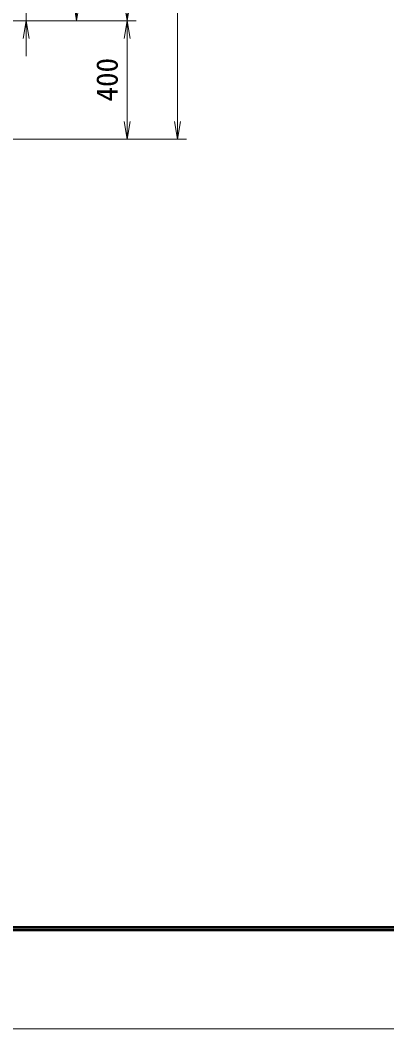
# Model space of a CAD drawing. Units: millimetres, scale not verified. Extents: x -6300 to 6300, y -4455 to 4455.
# Drawn here: x -1768 to -533, y -4455 to -1054 of the extents above; entities that cross this region are included whole.
import ezdxf
from ezdxf.enums import TextEntityAlignment as Align

# ---------------------------------------------------------------- set-up
doc = ezdxf.new("R2010")
doc.units = ezdxf.units.MM
doc.header["$LTSCALE"] = 30
for name, color, linetype, lineweight in [('0-1_D-TTL', 7, 'Continuous', 9), ('0-6_D-STR-DIM', 7, 'Continuous', 9), ('0-7_0', 7, 'Continuous', 9)]:
    doc.layers.add(name, color=color, linetype=linetype, lineweight=lineweight)
doc.styles.add('ＭＳ ゴシック', font='')
doc.styles.get('ＭＳ ゴシック').set_extended_font_data('MS Gothic')

# ---------------------------------------------------------------- blocks, each defined once
blk = doc.blocks.new('_Open')
at = {"layer": '0-7_0'}
blk.add_line((-30, 5), (0, 0), dxfattribs=at)
blk.add_lwpolyline([(-30, -5), (0, 0), (-30, 0)], dxfattribs=at)

msp = doc.modelspace()

# ---------------------------------------------------------------- linework, layer by layer
at = {"layer": '0-1_D-TTL', "color": 2, "lineweight": 18}
msp.add_lwpolyline([(-6299.62, 4455), (6300.38, 4455), (6300.38, -4455), (-6299.62, -4455)], close=True, dxfattribs=at)
at = {"layer": '0-1_D-TTL'}
for points in [[(-5894.62, 4125), (5895.38, 4125), (5895.38, -4125), (-5894.62, -4125)], [(-5890.87, 4121.25), (5891.63, 4121.25), (5891.63, -4121.25), (-5890.87, -4121.25)], [(-5887.12, 4117.5), (5887.88, 4117.5), (5887.88, -4117.5), (-5887.12, -4117.5)], [(-5883.37, 4113.75), (5884.13, 4113.75), (5884.13, -4113.75), (-5883.37, -4113.75)], [(-5879.62, 4110), (5880.38, 4110), (5880.38, -4110), (-5879.62, -4110)]]:
    msp.add_lwpolyline(points, close=True, dxfattribs=at)
at = {"layer": '0-6_D-STR-DIM'}
for p, q in [((-1237.98, -1396.16), (-1237.98, 2383.84)), ((-1747.98, -1056.16), (-1747.98, -1006.16)), ((-2117.98, -1056.16), (-1717.98, -1056.16)), ((-2117.98, -1056.16), (-1377.98, -1056.16)), ((-2117.98, -1056.16), (-1377.98, -1056.16)), ((-2117.98, -1056.16), (-1547.98, -1056.16)), ((-1747.98, -1116.16), (-1747.98, -1176.16)), ((-1407.98, -1116.16), (-1407.98, -1396.16)), ((-2337.73, -1456.16), (-1207.98, -1456.16)), ((-2337.73, -1456.16), (-1377.98, -1456.16))]:
    msp.add_line(p, q, dxfattribs=at)

# ---------------------------------------------------------------- block references
at = {"layer": '0-6_D-STR-DIM', "xscale": 2, "yscale": 2}
for p, rotation in [((-1577.98, -1056.16), 270), ((-1407.98, -1056.16), 270), ((-1747.98, -1056.16), 90), ((-1407.98, -1056.16), 90), ((-1407.98, -1456.16), 270), ((-1237.98, -1456.16), 270)]:
    msp.add_blockref('_Open', p, dxfattribs=dict(at, rotation=rotation))

# ---------------------------------------------------------------- texts
at = {"layer": '0-6_D-STR-DIM', "style": 'ＭＳ ゴシック'}
msp.add_text('400', height=72.14, rotation=90, dxfattribs=at).set_placement((-1418.1, -1328.91), align=Align.BOTTOM_LEFT)

doc.saveas('drawing.dxf')
